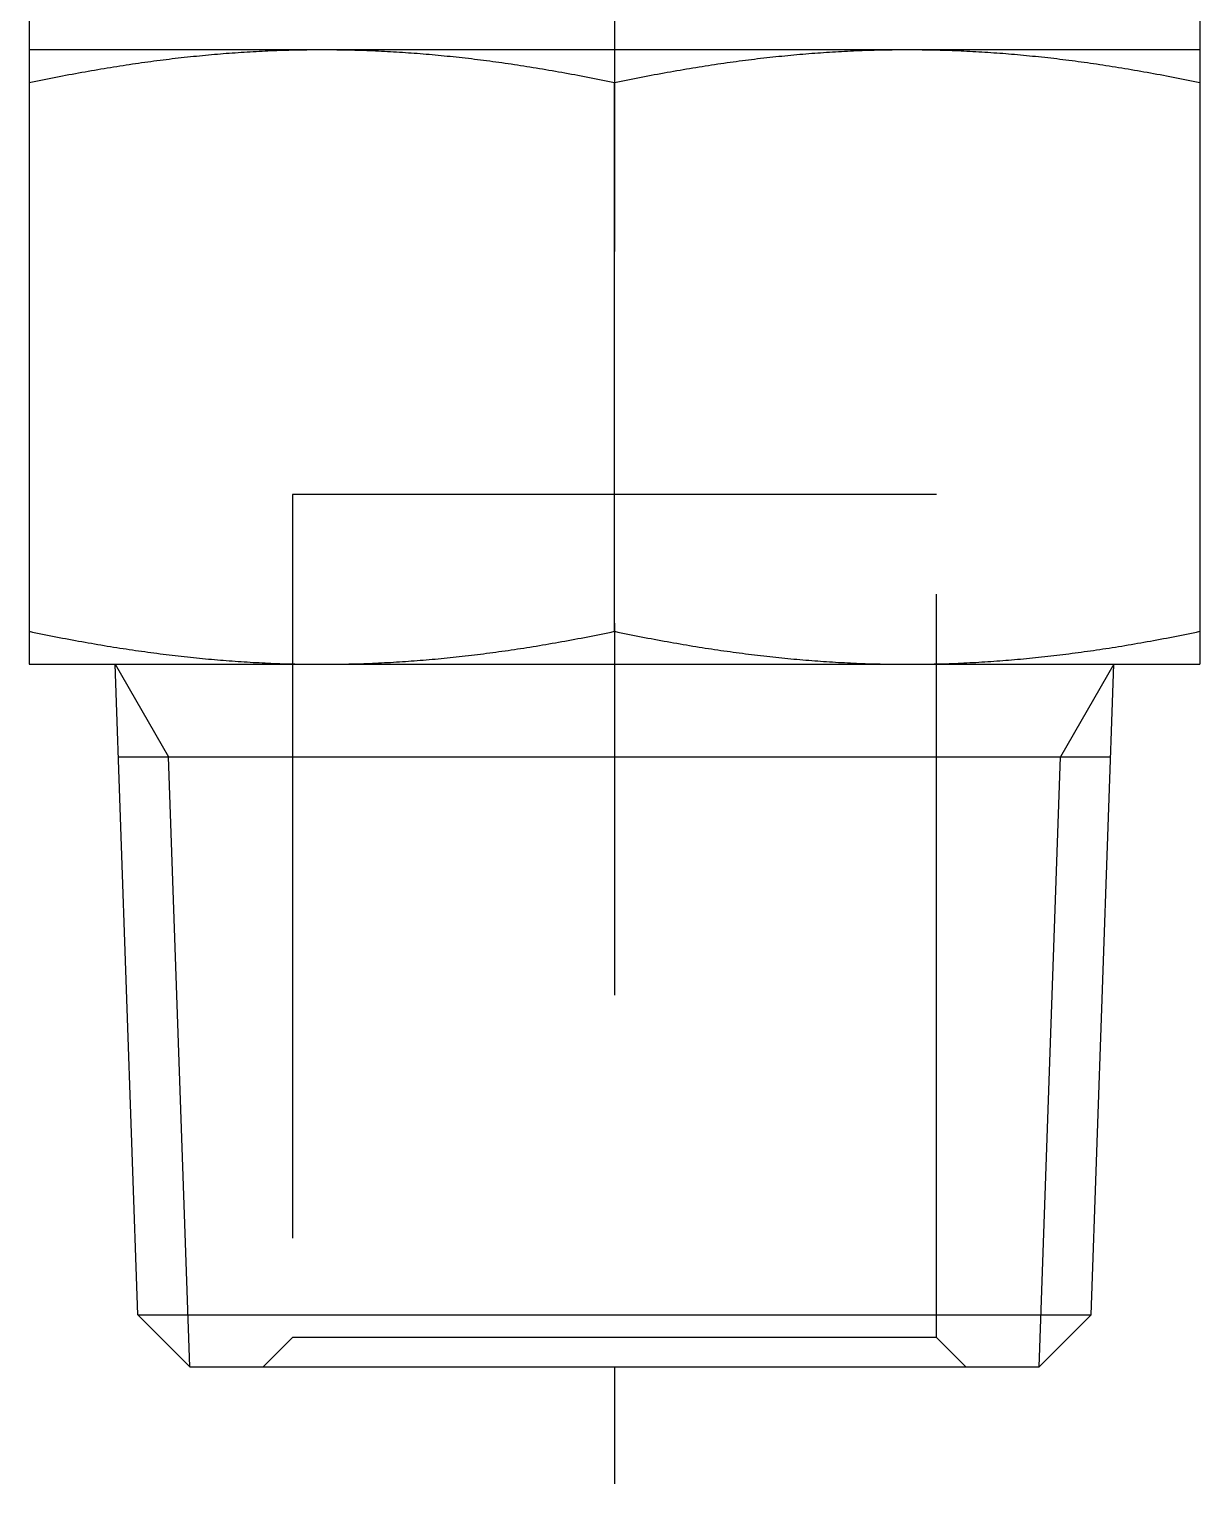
# Model space of a CAD drawing. Extents: x -12 to 93, y -19 to 51.
# Drawn here: x 67.11 to 87.11, y -2 to 22.85 of the extents above; entities that cross this region are included whole.
import ezdxf

# ---------------------------------------------------------------- set-up
doc = ezdxf.new("R2010")
doc.units = 0
doc.linetypes.add('CENTER', pattern=[50.8, 31.75, -6.35, 6.35, -6.35])
doc.linetypes.add('DASHED', pattern=[19.05, 12.7, -6.35])
doc.layers.get('0').update_dxf_attribs({"linetype": 'CONTINUOUS'})
doc.layers.add('CENTER', color=1, linetype='CENTER')

msp = doc.modelspace()

# ---------------------------------------------------------------- linework, layer by layer
at = {"color": 7, "linetype": 'CONTINUOUS'}
for p, q in [((67.1086, 27.93851), (67.1086, 12)), ((87.1086, 27.93851), (87.1086, 12)), ((67.1086, 22.5), (87.1086, 22.5)), ((77.1086, 12.56306), (77.1086, 21.93694)), ((67.1086, 12), (87.1086, 12)), ((68.96837, 0.88697), (68.5803, 12)), ((85.24883, 0.88697), (85.6369, 12)), ((68.63541, 10.42191), (85.58179, 10.42191)), ((68.96837, 0.88697), (85.24883, 0.88697)), ((68.96837, 0.88697), (69.85535, 0)), ((85.24883, 0.88697), (84.36185, 0)), ((69.85535, 0), (84.36185, 0))]:
    msp.add_line(p, q, dxfattribs=at)
at = {"color": 3, "linetype": 'DASHED'}
for p, q in [((71.6086, 14.9), (71.6086, 0.5)), ((82.6086, 14.9), (71.6086, 14.9)), ((82.6086, 0.5), (82.6086, 14.9)), ((71.6086, 0.5), (71.1086, 0)), ((82.6086, 0.5), (71.6086, 0.5)), ((83.1086, 0), (82.6086, 0.5))]:
    msp.add_line(p, q, dxfattribs=at)
at = {"color": 3, "linetype": 'CONTINUOUS'}
for p, q in [((68.5803, 12), (69.49141, 10.42191)), ((85.6369, 12), (84.72579, 10.42191)), ((69.85535, 0), (69.49141, 10.42191)), ((84.36185, 0), (84.72579, 10.42191))]:
    msp.add_line(p, q, dxfattribs=at)
at = {"color": 7}
for points in [[(67.1086, 21.9369, 0), (67.1662, 21.949, 0), (67.2237, 21.9609, 0), (67.2809, 21.9727, 0), (67.338, 21.9843, 0), (67.3949, 21.9958, 0), (67.4516, 22.0071, 0), (67.5081, 22.0183, 0), (67.5645, 22.0294, 0), (67.6206, 22.0403, 0), (67.6767, 22.0511, 0), (67.7325, 22.0617, 0), (67.7882, 22.0722, 0), (67.8437, 22.0826, 0), (67.8991, 22.0928, 0), (67.9543, 22.1029, 0), (68.0094, 22.1129, 0), (68.0643, 22.1227, 0), (68.1191, 22.1324, 0), (68.1737, 22.1419, 0), (68.2282, 22.1513, 0), (68.2826, 22.1606, 0), (68.3368, 22.1698, 0), (68.3909, 22.1788, 0), (68.4449, 22.1877, 0), (68.4987, 22.1965, 0), (68.5525, 22.2051, 0), (68.6061, 22.2136, 0), (68.6595, 22.222, 0), (68.7129, 22.2302, 0), (68.7662, 22.2383, 0), (68.8193, 22.2463, 0), (68.8723, 22.2542, 0), (68.9253, 22.2619, 0), (68.9781, 22.2695, 0), (69.0308, 22.277, 0), (69.0835, 22.2843, 0), (69.136, 22.2916, 0), (69.1885, 22.2987, 0), (69.2408, 22.3056, 0), (69.2931, 22.3125, 0), (69.3453, 22.3192, 0), (69.3974, 22.3258, 0), (69.4495, 22.3323, 0), (69.5014, 22.3386, 0), (69.5533, 22.3449, 0), (69.6051, 22.351, 0), (69.6568, 22.357, 0), (69.7085, 22.3628, 0), (69.7601, 22.3685, 0), (69.8117, 22.3742, 0), (69.8632, 22.3796, 0), (69.9146, 22.385, 0), (69.966, 22.3903, 0), (70.0173, 22.3954, 0), (70.0686, 22.4004, 0), (70.1198, 22.4053, 0), (70.171, 22.41, 0), (70.2222, 22.4147, 0), (70.2733, 22.4192, 0), (70.3244, 22.4236, 0), (70.3754, 22.4278, 0), (70.4264, 22.432, 0), (70.4774, 22.436, 0), (70.5283, 22.4399, 0), (70.5793, 22.4437, 0), (70.6302, 22.4473, 0), (70.6811, 22.4509, 0), (70.7319, 22.4543, 0), (70.7828, 22.4576, 0), (70.8337, 22.4608, 0), (70.8845, 22.4638, 0), (70.9353, 22.4667, 0), (70.9862, 22.4696, 0), (71.037, 22.4722, 0), (71.0878, 22.4748, 0), (71.1386, 22.4772, 0), (71.1895, 22.4796, 0), (71.2403, 22.4818, 0), (71.2912, 22.4838, 0), (71.3421, 22.4858, 0), (71.3929, 22.4876, 0), (71.4438, 22.4893, 0), (71.4948, 22.4909, 0), (71.5457, 22.4923, 0), (71.5967, 22.4936, 0), (71.6477, 22.4948, 0), (71.6988, 22.4959, 0), (71.7498, 22.4969, 0), (71.801, 22.4977, 0), (71.8521, 22.4984, 0), (71.9033, 22.499, 0), (71.9546, 22.4994, 0), (72.0059, 22.4997, 0), (72.0572, 22.4999, 0), (72.1086, 22.5, 0)], [(72.1086, 22.5, 0), (72.16, 22.4999, 0), (72.2113, 22.4997, 0), (72.2626, 22.4994, 0), (72.3139, 22.499, 0), (72.3651, 22.4984, 0), (72.4162, 22.4977, 0), (72.4674, 22.4969, 0), (72.5184, 22.4959, 0), (72.5695, 22.4948, 0), (72.6205, 22.4936, 0), (72.6715, 22.4923, 0), (72.7224, 22.4909, 0), (72.7734, 22.4893, 0), (72.8243, 22.4876, 0), (72.8751, 22.4858, 0), (72.926, 22.4838, 0), (72.9769, 22.4818, 0), (73.0277, 22.4796, 0), (73.0786, 22.4772, 0), (73.1294, 22.4748, 0), (73.1802, 22.4722, 0), (73.231, 22.4696, 0), (73.2819, 22.4667, 0), (73.3327, 22.4638, 0), (73.3835, 22.4608, 0), (73.4344, 22.4576, 0), (73.4853, 22.4543, 0), (73.5361, 22.4509, 0), (73.587, 22.4473, 0), (73.6379, 22.4437, 0), (73.6888, 22.4399, 0), (73.7398, 22.436, 0), (73.7908, 22.432, 0), (73.8418, 22.4278, 0), (73.8928, 22.4236, 0), (73.9439, 22.4192, 0), (73.995, 22.4147, 0), (74.0462, 22.41, 0), (74.0974, 22.4053, 0), (74.1486, 22.4004, 0), (74.1999, 22.3954, 0), (74.2512, 22.3903, 0), (74.3026, 22.385, 0), (74.354, 22.3796, 0), (74.4055, 22.3742, 0), (74.4571, 22.3685, 0), (74.5087, 22.3628, 0), (74.5604, 22.357, 0), (74.6121, 22.351, 0), (74.6639, 22.3449, 0), (74.7158, 22.3386, 0), (74.7677, 22.3323, 0), (74.8198, 22.3258, 0), (74.8719, 22.3192, 0), (74.9241, 22.3125, 0), (74.9764, 22.3056, 0), (75.0287, 22.2987, 0), (75.0812, 22.2916, 0), (75.1337, 22.2843, 0), (75.1864, 22.277, 0), (75.2391, 22.2695, 0), (75.2919, 22.2619, 0), (75.3449, 22.2542, 0), (75.3979, 22.2463, 0), (75.451, 22.2383, 0), (75.5043, 22.2302, 0), (75.5577, 22.222, 0), (75.6111, 22.2136, 0), (75.6647, 22.2051, 0), (75.7185, 22.1965, 0), (75.7723, 22.1877, 0), (75.8263, 22.1788, 0), (75.8804, 22.1698, 0), (75.9346, 22.1606, 0), (75.989, 22.1513, 0), (76.0435, 22.1419, 0), (76.0981, 22.1324, 0), (76.1529, 22.1227, 0), (76.2078, 22.1129, 0), (76.2629, 22.1029, 0), (76.3181, 22.0928, 0), (76.3735, 22.0826, 0), (76.429, 22.0722, 0), (76.4847, 22.0617, 0), (76.5405, 22.0511, 0), (76.5966, 22.0403, 0), (76.6527, 22.0294, 0), (76.7091, 22.0183, 0), (76.7656, 22.0071, 0), (76.8223, 21.9958, 0), (76.8792, 21.9843, 0), (76.9363, 21.9727, 0), (76.9935, 21.9609, 0), (77.051, 21.949, 0), (77.1086, 21.9369, 0)], [(77.1086, 21.9369, 0), (77.1662, 21.949, 0), (77.2237, 21.9609, 0), (77.2809, 21.9727, 0), (77.338, 21.9843, 0), (77.3949, 21.9958, 0), (77.4516, 22.0071, 0), (77.5081, 22.0183, 0), (77.5645, 22.0294, 0), (77.6206, 22.0403, 0), (77.6767, 22.0511, 0), (77.7325, 22.0617, 0), (77.7882, 22.0722, 0), (77.8437, 22.0826, 0), (77.8991, 22.0928, 0), (77.9543, 22.1029, 0), (78.0094, 22.1129, 0), (78.0643, 22.1227, 0), (78.1191, 22.1324, 0), (78.1737, 22.1419, 0), (78.2282, 22.1513, 0), (78.2826, 22.1606, 0), (78.3368, 22.1698, 0), (78.3909, 22.1788, 0), (78.4449, 22.1877, 0), (78.4987, 22.1965, 0), (78.5525, 22.2051, 0), (78.6061, 22.2136, 0), (78.6595, 22.222, 0), (78.7129, 22.2302, 0), (78.7662, 22.2383, 0), (78.8193, 22.2463, 0), (78.8723, 22.2542, 0), (78.9253, 22.2619, 0), (78.9781, 22.2695, 0), (79.0308, 22.277, 0), (79.0835, 22.2843, 0), (79.136, 22.2916, 0), (79.1885, 22.2987, 0), (79.2408, 22.3056, 0), (79.2931, 22.3125, 0), (79.3453, 22.3192, 0), (79.3974, 22.3258, 0), (79.4495, 22.3323, 0), (79.5014, 22.3386, 0), (79.5533, 22.3449, 0), (79.6051, 22.351, 0), (79.6568, 22.357, 0), (79.7085, 22.3628, 0), (79.7601, 22.3685, 0), (79.8117, 22.3742, 0), (79.8632, 22.3796, 0), (79.9146, 22.385, 0), (79.966, 22.3903, 0), (80.0173, 22.3954, 0), (80.0686, 22.4004, 0), (80.1198, 22.4053, 0), (80.171, 22.41, 0), (80.2222, 22.4147, 0), (80.2733, 22.4192, 0), (80.3244, 22.4236, 0), (80.3754, 22.4278, 0), (80.4264, 22.432, 0), (80.4774, 22.436, 0), (80.5283, 22.4399, 0), (80.5793, 22.4437, 0), (80.6302, 22.4473, 0), (80.6811, 22.4509, 0), (80.7319, 22.4543, 0), (80.7828, 22.4576, 0), (80.8337, 22.4608, 0), (80.8845, 22.4638, 0), (80.9353, 22.4667, 0), (80.9862, 22.4696, 0), (81.037, 22.4722, 0), (81.0878, 22.4748, 0), (81.1386, 22.4772, 0), (81.1895, 22.4796, 0), (81.2403, 22.4818, 0), (81.2912, 22.4838, 0), (81.3421, 22.4858, 0), (81.3929, 22.4876, 0), (81.4438, 22.4893, 0), (81.4948, 22.4909, 0), (81.5457, 22.4923, 0), (81.5967, 22.4936, 0), (81.6477, 22.4948, 0), (81.6988, 22.4959, 0), (81.7498, 22.4969, 0), (81.801, 22.4977, 0), (81.8521, 22.4984, 0), (81.9033, 22.499, 0), (81.9546, 22.4994, 0), (82.0059, 22.4997, 0), (82.0572, 22.4999, 0), (82.1086, 22.5, 0)], [(82.1086, 22.5, 0), (82.16, 22.4999, 0), (82.2113, 22.4997, 0), (82.2626, 22.4994, 0), (82.3139, 22.499, 0), (82.3651, 22.4984, 0), (82.4162, 22.4977, 0), (82.4674, 22.4969, 0), (82.5184, 22.4959, 0), (82.5695, 22.4948, 0), (82.6205, 22.4936, 0), (82.6715, 22.4923, 0), (82.7224, 22.4909, 0), (82.7734, 22.4893, 0), (82.8243, 22.4876, 0), (82.8751, 22.4858, 0), (82.926, 22.4838, 0), (82.9769, 22.4818, 0), (83.0277, 22.4796, 0), (83.0786, 22.4772, 0), (83.1294, 22.4748, 0), (83.1802, 22.4722, 0), (83.231, 22.4696, 0), (83.2819, 22.4667, 0), (83.3327, 22.4638, 0), (83.3835, 22.4608, 0), (83.4344, 22.4576, 0), (83.4853, 22.4543, 0), (83.5361, 22.4509, 0), (83.587, 22.4473, 0), (83.6379, 22.4437, 0), (83.6888, 22.4399, 0), (83.7398, 22.436, 0), (83.7908, 22.432, 0), (83.8418, 22.4278, 0), (83.8928, 22.4236, 0), (83.9439, 22.4192, 0), (83.995, 22.4147, 0), (84.0462, 22.41, 0), (84.0974, 22.4053, 0), (84.1486, 22.4004, 0), (84.1999, 22.3954, 0), (84.2512, 22.3903, 0), (84.3026, 22.385, 0), (84.354, 22.3796, 0), (84.4055, 22.3742, 0), (84.4571, 22.3685, 0), (84.5087, 22.3628, 0), (84.5604, 22.357, 0), (84.6121, 22.351, 0), (84.6639, 22.3449, 0), (84.7158, 22.3386, 0), (84.7677, 22.3323, 0), (84.8198, 22.3258, 0), (84.8719, 22.3192, 0), (84.9241, 22.3125, 0), (84.9764, 22.3056, 0), (85.0287, 22.2987, 0), (85.0812, 22.2916, 0), (85.1337, 22.2843, 0), (85.1864, 22.277, 0), (85.2391, 22.2695, 0), (85.2919, 22.2619, 0), (85.3449, 22.2542, 0), (85.3979, 22.2463, 0), (85.451, 22.2383, 0), (85.5043, 22.2302, 0), (85.5577, 22.222, 0), (85.6111, 22.2136, 0), (85.6647, 22.2051, 0), (85.7185, 22.1965, 0), (85.7723, 22.1877, 0), (85.8263, 22.1788, 0), (85.8804, 22.1698, 0), (85.9346, 22.1606, 0), (85.989, 22.1513, 0), (86.0435, 22.1419, 0), (86.0981, 22.1324, 0), (86.1529, 22.1227, 0), (86.2078, 22.1129, 0), (86.2629, 22.1029, 0), (86.3181, 22.0928, 0), (86.3735, 22.0826, 0), (86.429, 22.0722, 0), (86.4847, 22.0617, 0), (86.5405, 22.0511, 0), (86.5966, 22.0403, 0), (86.6527, 22.0294, 0), (86.7091, 22.0183, 0), (86.7656, 22.0071, 0), (86.8223, 21.9958, 0), (86.8792, 21.9843, 0), (86.9363, 21.9727, 0), (86.9935, 21.9609, 0), (87.051, 21.949, 0), (87.1086, 21.9369, 0)], [(67.1086, 12.5631, 0), (67.1662, 12.551, 0), (67.2237, 12.5391, 0), (67.2809, 12.5273, 0), (67.338, 12.5157, 0), (67.3949, 12.5042, 0), (67.4516, 12.4929, 0), (67.5081, 12.4817, 0), (67.5645, 12.4706, 0), (67.6206, 12.4597, 0), (67.6767, 12.4489, 0), (67.7325, 12.4383, 0), (67.7882, 12.4278, 0), (67.8437, 12.4174, 0), (67.8991, 12.4072, 0), (67.9543, 12.3971, 0), (68.0094, 12.3871, 0), (68.0643, 12.3773, 0), (68.1191, 12.3676, 0), (68.1737, 12.3581, 0), (68.2282, 12.3487, 0), (68.2826, 12.3394, 0), (68.3368, 12.3302, 0), (68.3909, 12.3212, 0), (68.4449, 12.3123, 0), (68.4987, 12.3035, 0), (68.5525, 12.2949, 0), (68.6061, 12.2864, 0), (68.6595, 12.278, 0), (68.7129, 12.2698, 0), (68.7662, 12.2617, 0), (68.8193, 12.2537, 0), (68.8723, 12.2458, 0), (68.9253, 12.2381, 0), (68.9781, 12.2305, 0), (69.0308, 12.223, 0), (69.0835, 12.2157, 0), (69.136, 12.2084, 0), (69.1885, 12.2013, 0), (69.2408, 12.1944, 0), (69.2931, 12.1875, 0), (69.3453, 12.1808, 0), (69.3974, 12.1742, 0), (69.4495, 12.1677, 0), (69.5014, 12.1614, 0), (69.5533, 12.1551, 0), (69.6051, 12.149, 0), (69.6568, 12.143, 0), (69.7085, 12.1372, 0), (69.7601, 12.1315, 0), (69.8117, 12.1258, 0), (69.8632, 12.1204, 0), (69.9146, 12.115, 0), (69.966, 12.1097, 0), (70.0173, 12.1046, 0), (70.0686, 12.0996, 0), (70.1198, 12.0947, 0), (70.171, 12.09, 0), (70.2222, 12.0853, 0), (70.2733, 12.0808, 0), (70.3244, 12.0764, 0), (70.3754, 12.0722, 0), (70.4264, 12.068, 0), (70.4774, 12.064, 0), (70.5283, 12.0601, 0), (70.5793, 12.0563, 0), (70.6302, 12.0527, 0), (70.6811, 12.0491, 0), (70.7319, 12.0457, 0), (70.7828, 12.0424, 0), (70.8337, 12.0392, 0), (70.8845, 12.0362, 0), (70.9353, 12.0333, 0), (70.9862, 12.0304, 0), (71.037, 12.0278, 0), (71.0878, 12.0252, 0), (71.1386, 12.0228, 0), (71.1895, 12.0204, 0), (71.2403, 12.0182, 0), (71.2912, 12.0162, 0), (71.3421, 12.0142, 0), (71.3929, 12.0124, 0), (71.4438, 12.0107, 0), (71.4948, 12.0091, 0), (71.5457, 12.0077, 0), (71.5967, 12.0064, 0), (71.6477, 12.0052, 0), (71.6988, 12.0041, 0), (71.7498, 12.0031, 0), (71.801, 12.0023, 0), (71.8521, 12.0016, 0), (71.9033, 12.001, 0), (71.9546, 12.0006, 0), (72.0059, 12.0003, 0), (72.0572, 12.0001, 0), (72.1086, 12, 0)], [(72.1086, 12, 0), (72.16, 12.0001, 0), (72.2113, 12.0003, 0), (72.2626, 12.0006, 0), (72.3139, 12.001, 0), (72.3651, 12.0016, 0), (72.4162, 12.0023, 0), (72.4674, 12.0031, 0), (72.5184, 12.0041, 0), (72.5695, 12.0052, 0), (72.6205, 12.0064, 0), (72.6715, 12.0077, 0), (72.7224, 12.0091, 0), (72.7734, 12.0107, 0), (72.8243, 12.0124, 0), (72.8751, 12.0142, 0), (72.926, 12.0162, 0), (72.9769, 12.0182, 0), (73.0277, 12.0204, 0), (73.0786, 12.0228, 0), (73.1294, 12.0252, 0), (73.1802, 12.0278, 0), (73.231, 12.0304, 0), (73.2819, 12.0333, 0), (73.3327, 12.0362, 0), (73.3835, 12.0392, 0), (73.4344, 12.0424, 0), (73.4853, 12.0457, 0), (73.5361, 12.0491, 0), (73.587, 12.0527, 0), (73.6379, 12.0563, 0), (73.6888, 12.0601, 0), (73.7398, 12.064, 0), (73.7908, 12.068, 0), (73.8418, 12.0722, 0), (73.8928, 12.0764, 0), (73.9439, 12.0808, 0), (73.995, 12.0853, 0), (74.0462, 12.09, 0), (74.0974, 12.0947, 0), (74.1486, 12.0996, 0), (74.1999, 12.1046, 0), (74.2512, 12.1097, 0), (74.3026, 12.115, 0), (74.354, 12.1204, 0), (74.4055, 12.1258, 0), (74.4571, 12.1315, 0), (74.5087, 12.1372, 0), (74.5604, 12.143, 0), (74.6121, 12.149, 0), (74.6639, 12.1551, 0), (74.7158, 12.1614, 0), (74.7677, 12.1677, 0), (74.8198, 12.1742, 0), (74.8719, 12.1808, 0), (74.9241, 12.1875, 0), (74.9764, 12.1944, 0), (75.0287, 12.2013, 0), (75.0812, 12.2084, 0), (75.1337, 12.2157, 0), (75.1864, 12.223, 0), (75.2391, 12.2305, 0), (75.2919, 12.2381, 0), (75.3449, 12.2458, 0), (75.3979, 12.2537, 0), (75.451, 12.2617, 0), (75.5043, 12.2698, 0), (75.5577, 12.278, 0), (75.6111, 12.2864, 0), (75.6647, 12.2949, 0), (75.7185, 12.3035, 0), (75.7723, 12.3123, 0), (75.8263, 12.3212, 0), (75.8804, 12.3302, 0), (75.9346, 12.3394, 0), (75.989, 12.3487, 0), (76.0435, 12.3581, 0), (76.0981, 12.3676, 0), (76.1529, 12.3773, 0), (76.2078, 12.3871, 0), (76.2629, 12.3971, 0), (76.3181, 12.4072, 0), (76.3735, 12.4174, 0), (76.429, 12.4278, 0), (76.4847, 12.4383, 0), (76.5405, 12.4489, 0), (76.5966, 12.4597, 0), (76.6527, 12.4706, 0), (76.7091, 12.4817, 0), (76.7656, 12.4929, 0), (76.8223, 12.5042, 0), (76.8792, 12.5157, 0), (76.9363, 12.5273, 0), (76.9935, 12.5391, 0), (77.051, 12.551, 0), (77.1086, 12.5631, 0)], [(77.1086, 12.5631, 0), (77.1662, 12.551, 0), (77.2237, 12.5391, 0), (77.2809, 12.5273, 0), (77.338, 12.5157, 0), (77.3949, 12.5042, 0), (77.4516, 12.4929, 0), (77.5081, 12.4817, 0), (77.5645, 12.4706, 0), (77.6206, 12.4597, 0), (77.6767, 12.4489, 0), (77.7325, 12.4383, 0), (77.7882, 12.4278, 0), (77.8437, 12.4174, 0), (77.8991, 12.4072, 0), (77.9543, 12.3971, 0), (78.0094, 12.3871, 0), (78.0643, 12.3773, 0), (78.1191, 12.3676, 0), (78.1737, 12.3581, 0), (78.2282, 12.3487, 0), (78.2826, 12.3394, 0), (78.3368, 12.3302, 0), (78.3909, 12.3212, 0), (78.4449, 12.3123, 0), (78.4987, 12.3035, 0), (78.5525, 12.2949, 0), (78.6061, 12.2864, 0), (78.6595, 12.278, 0), (78.7129, 12.2698, 0), (78.7662, 12.2617, 0), (78.8193, 12.2537, 0), (78.8723, 12.2458, 0), (78.9253, 12.2381, 0), (78.9781, 12.2305, 0), (79.0308, 12.223, 0), (79.0835, 12.2157, 0), (79.136, 12.2084, 0), (79.1885, 12.2013, 0), (79.2408, 12.1944, 0), (79.2931, 12.1875, 0), (79.3453, 12.1808, 0), (79.3974, 12.1742, 0), (79.4495, 12.1677, 0), (79.5014, 12.1614, 0), (79.5533, 12.1551, 0), (79.6051, 12.149, 0), (79.6568, 12.143, 0), (79.7085, 12.1372, 0), (79.7601, 12.1315, 0), (79.8117, 12.1258, 0), (79.8632, 12.1204, 0), (79.9146, 12.115, 0), (79.966, 12.1097, 0), (80.0173, 12.1046, 0), (80.0686, 12.0996, 0), (80.1198, 12.0947, 0), (80.171, 12.09, 0), (80.2222, 12.0853, 0), (80.2733, 12.0808, 0), (80.3244, 12.0764, 0), (80.3754, 12.0722, 0), (80.4264, 12.068, 0), (80.4774, 12.064, 0), (80.5283, 12.0601, 0), (80.5793, 12.0563, 0), (80.6302, 12.0527, 0), (80.6811, 12.0491, 0), (80.7319, 12.0457, 0), (80.7828, 12.0424, 0), (80.8337, 12.0392, 0), (80.8845, 12.0362, 0), (80.9353, 12.0333, 0), (80.9862, 12.0304, 0), (81.037, 12.0278, 0), (81.0878, 12.0252, 0), (81.1386, 12.0228, 0), (81.1895, 12.0204, 0), (81.2403, 12.0182, 0), (81.2912, 12.0162, 0), (81.3421, 12.0142, 0), (81.3929, 12.0124, 0), (81.4438, 12.0107, 0), (81.4948, 12.0091, 0), (81.5457, 12.0077, 0), (81.5967, 12.0064, 0), (81.6477, 12.0052, 0), (81.6988, 12.0041, 0), (81.7498, 12.0031, 0), (81.801, 12.0023, 0), (81.8521, 12.0016, 0), (81.9033, 12.001, 0), (81.9546, 12.0006, 0), (82.0059, 12.0003, 0), (82.0572, 12.0001, 0), (82.1086, 12, 0)], [(82.1086, 12, 0), (82.16, 12.0001, 0), (82.2113, 12.0003, 0), (82.2626, 12.0006, 0), (82.3139, 12.001, 0), (82.3651, 12.0016, 0), (82.4162, 12.0023, 0), (82.4674, 12.0031, 0), (82.5184, 12.0041, 0), (82.5695, 12.0052, 0), (82.6205, 12.0064, 0), (82.6715, 12.0077, 0), (82.7224, 12.0091, 0), (82.7734, 12.0107, 0), (82.8243, 12.0124, 0), (82.8751, 12.0142, 0), (82.926, 12.0162, 0), (82.9769, 12.0182, 0), (83.0277, 12.0204, 0), (83.0786, 12.0228, 0), (83.1294, 12.0252, 0), (83.1802, 12.0278, 0), (83.231, 12.0304, 0), (83.2819, 12.0333, 0), (83.3327, 12.0362, 0), (83.3835, 12.0392, 0), (83.4344, 12.0424, 0), (83.4853, 12.0457, 0), (83.5361, 12.0491, 0), (83.587, 12.0527, 0), (83.6379, 12.0563, 0), (83.6888, 12.0601, 0), (83.7398, 12.064, 0), (83.7908, 12.068, 0), (83.8418, 12.0722, 0), (83.8928, 12.0764, 0), (83.9439, 12.0808, 0), (83.995, 12.0853, 0), (84.0462, 12.09, 0), (84.0974, 12.0947, 0), (84.1486, 12.0996, 0), (84.1999, 12.1046, 0), (84.2512, 12.1097, 0), (84.3026, 12.115, 0), (84.354, 12.1204, 0), (84.4055, 12.1258, 0), (84.4571, 12.1315, 0), (84.5087, 12.1372, 0), (84.5604, 12.143, 0), (84.6121, 12.149, 0), (84.6639, 12.1551, 0), (84.7158, 12.1614, 0), (84.7677, 12.1677, 0), (84.8198, 12.1742, 0), (84.8719, 12.1808, 0), (84.9241, 12.1875, 0), (84.9764, 12.1944, 0), (85.0287, 12.2013, 0), (85.0812, 12.2084, 0), (85.1337, 12.2157, 0), (85.1864, 12.223, 0), (85.2391, 12.2305, 0), (85.2919, 12.2381, 0), (85.3449, 12.2458, 0), (85.3979, 12.2537, 0), (85.451, 12.2617, 0), (85.5043, 12.2698, 0), (85.5577, 12.278, 0), (85.6111, 12.2864, 0), (85.6647, 12.2949, 0), (85.7185, 12.3035, 0), (85.7723, 12.3123, 0), (85.8263, 12.3212, 0), (85.8804, 12.3302, 0), (85.9346, 12.3394, 0), (85.989, 12.3487, 0), (86.0435, 12.3581, 0), (86.0981, 12.3676, 0), (86.1529, 12.3773, 0), (86.2078, 12.3871, 0), (86.2629, 12.3971, 0), (86.3181, 12.4072, 0), (86.3735, 12.4174, 0), (86.429, 12.4278, 0), (86.4847, 12.4383, 0), (86.5405, 12.4489, 0), (86.5966, 12.4597, 0), (86.6527, 12.4706, 0), (86.7091, 12.4817, 0), (86.7656, 12.4929, 0), (86.8223, 12.5042, 0), (86.8792, 12.5157, 0), (86.9363, 12.5273, 0), (86.9935, 12.5391, 0), (87.051, 12.551, 0), (87.1086, 12.5631, 0)]]:
    msp.add_polyline3d(points, dxfattribs=at)
at = {"layer": 'CENTER', "color": 1, "linetype": 'CENTER'}
msp.add_line((77.1086, 50.8), (77.1086, -2), dxfattribs=at)

doc.saveas('drawing.dxf')
